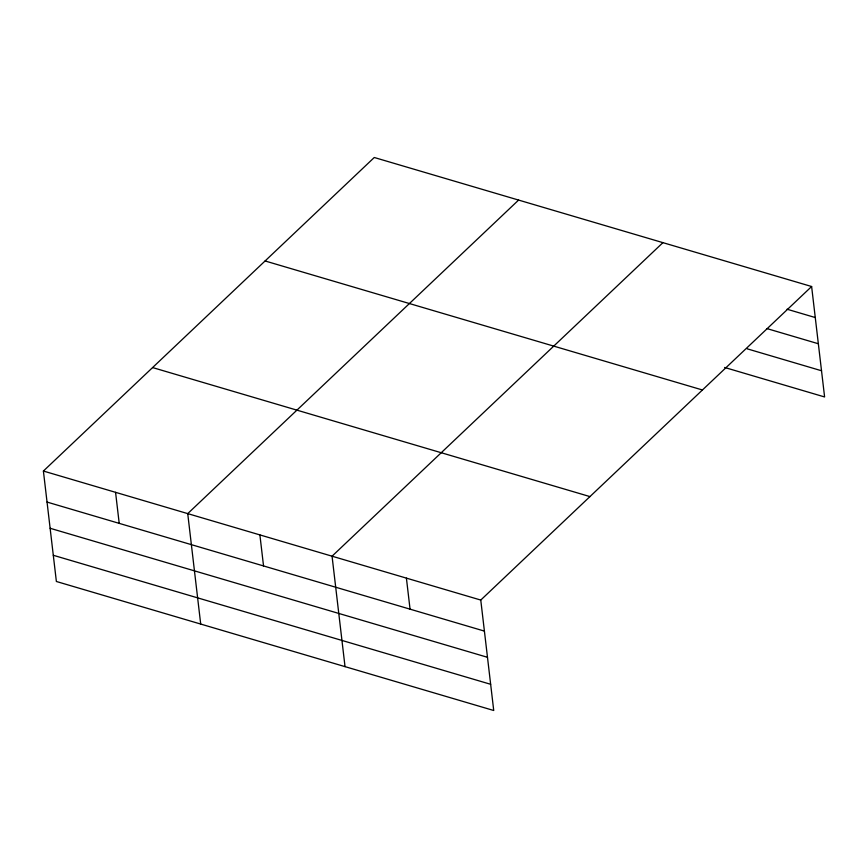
<?xml version="1.0" encoding="UTF-8"?>
<svg xmlns="http://www.w3.org/2000/svg" width="868" height="868" viewBox="0 0 868 868"><rect width="100%" height="100%" fill="white"/><g stroke="black" fill="none" stroke-linecap="round" stroke-linejoin="round"><path stroke-width="1.3" d="M811.623 286.516L480.764 600.059L493.729 710.501L56.377 581.484L43.4 471.042L374.271 157.499L811.623 286.516L824.6 396.958L724.606 367.457M518.597 200.074L187.727 513.617L200.703 624.059M662.924 242.649L332.053 556.193L345.03 666.635M787.07 309.225L815.269 317.547M767.073 328.625L818.35 343.75M747.174 348.817L821.519 370.755M265.076 260.964L702.44 389.982M152.584 367.565L589.947 496.594M43.4 471.042L480.764 600.059M47.046 502.073L484.409 631.101M50.127 528.276L487.48 657.304M53.295 555.281L490.659 684.299M406.408 578.131L410.054 609.162M259.89 534.905L263.536 565.936M115.563 492.33L119.209 523.361"/></g></svg>
